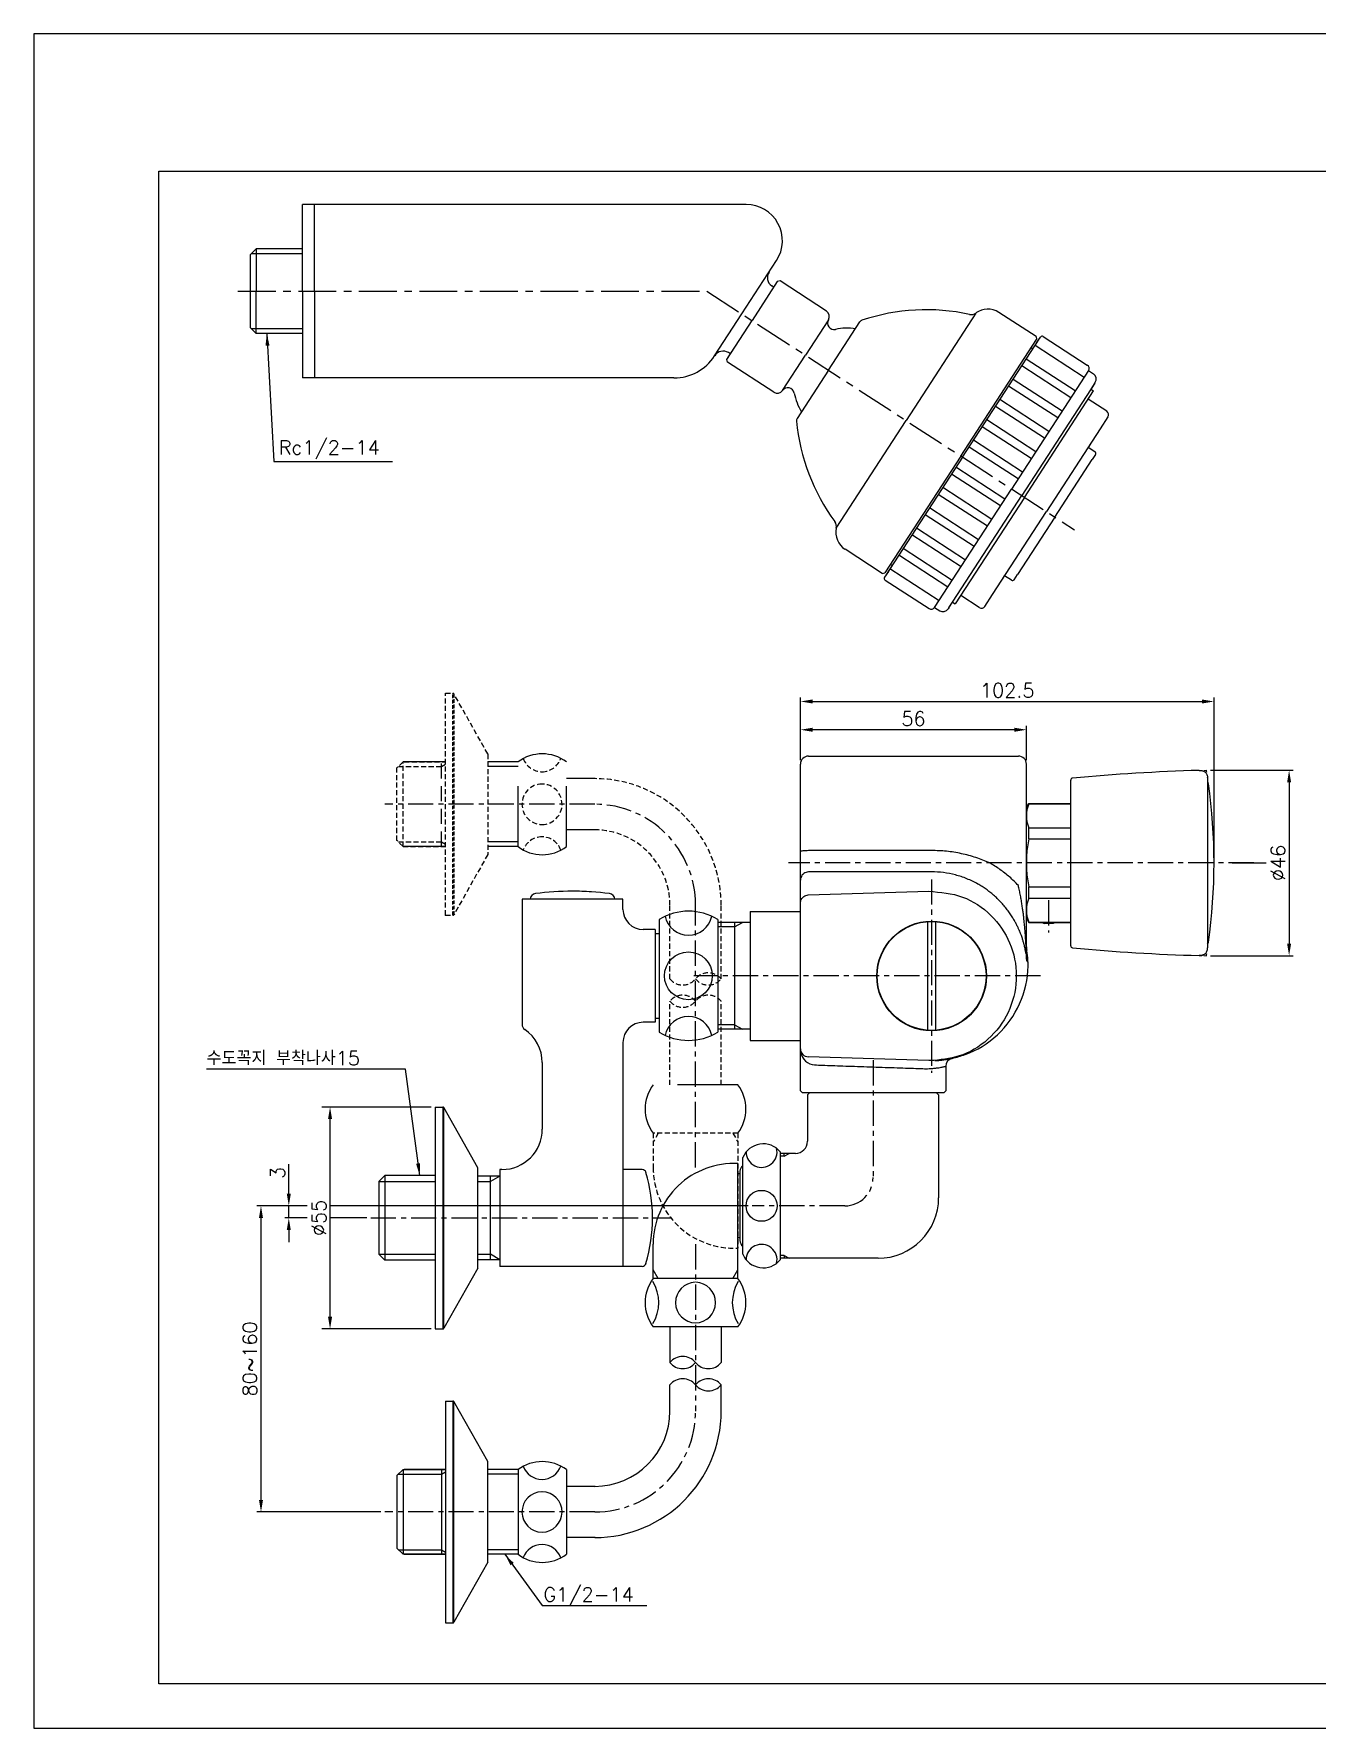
# Model space of a CAD drawing. Extents: x -814 to -220, y -8627 to -8207.
# Drawn here: x -814.3 to -496.3, y -8627.2 to -8207.2 of the extents above; entities that cross this region are included whole.
import ezdxf
from ezdxf.enums import TextEntityAlignment as Align

# ---------------------------------------------------------------- set-up
doc = ezdxf.new("R2010")
doc.units = 0
doc.header["$LTSCALE"] = 5
doc.header["$MEASUREMENT"] = 0
doc.linetypes.add('CENTER', pattern=[2, 1.25, -0.25, 0.25, -0.25])
doc.linetypes.add('HIDDEN', pattern=[0.375, 0.25, -0.125])
doc.layers.get('0').update_dxf_attribs({"color": 2, "linetype": 'CONTINUOUS'})
doc.layers.get('DEFPOINTS').update_dxf_attribs({"linetype": 'CONTINUOUS'})
for name, color, linetype in [('CL', 1, 'CENTER'), ('D', 2, 'CONTINUOUS'), ('DWG', 7, 'CONTINUOUS'), ('HL', 3, 'HIDDEN')]:
    doc.layers.add(name, color=color, linetype=linetype)
doc.styles.add('GHS', font='romans', dxfattribs={"bigfont": 'ghs'})
doc.dimstyles.new('STANDARD$7', dxfattribs={"dimtxt": 3.5, "dimasz": 3, "dimexe": 1, "dimexo": 1, "dimgap": 1, "dimtad": 1, "dimdec": 4, "dimzin": 0, "dimdsep": 46, "dimtxsty": 'GHS', "dimcen": 1, "dimclrd": 256, "dimclre": 256, "dimclrt": 256, "dimadec": 3, "dimazin": 0, "dimtfac": 1, "dimtdec": 4, "dimtmove": 0, "dimatfit": 0, "dimfxl": 0, "dimtolj": 1, "dimtzin": 0, "dimlwd": -1, "dimlwe": -1, "dimarcsym": 0})

msp = doc.modelspace()

# ---------------------------------------------------------------- linework, layer by layer
at = {"color": 4}
for p, q in [((-783.32, -8616.21), (-783.32, -8241.21)), ((-783.32, -8241.21), (-234.32, -8241.21)), ((-234.32, -8616.21), (-783.32, -8616.21))]:
    msp.add_line(p, q, dxfattribs=at)
msp.add_line((-628.21, -8510.74), (-628.33, -8510.62))
at = {"color": 7, "linetype": 'Continuous'}
for p, q in [((-656.68, -8527.74), (-656.68, -8536.59)), ((-643.98, -8527.74), (-643.98, -8536.59))]:
    msp.add_line(p, q, dxfattribs=at)
msp.add_lwpolyline([(-220.32, -8627.21), (-220.32, -8207.21), (-814.32, -8207.21), (-814.32, -8627.21)], close=True)
at = {"layer": 'CL', "ltscale": 1.5}
for p, q in [((-763.76, -8271), (-647.52, -8271)), ((-647.52, -8271), (-556.38, -8330.19))]:
    msp.add_line(p, q, dxfattribs=at)
at = {"layer": 'CL'}
for p, q in [((-675.33, -8398.19), (-727.33, -8398.19)), ((-511.99, -8412.74), (-627.33, -8412.74)), ((-591.83, -8416.81), (-591.83, -8464.73)), ((-650.33, -8488.24), (-650.33, -8423.19)), ((-562.83, -8421.99), (-562.83, -8429.99)), ((-564.83, -8440.74), (-650.78, -8440.74)), ((-606.33, -8461.63), (-606.33, -8490.74)), ((-730.83, -8500.74), (-656.41, -8500.74)), ((-613.33, -8497.74), (-636.33, -8497.74)), ((-650.33, -8507.24), (-650.33, -8548.63)), ((-675.33, -8573.63), (-727.33, -8573.63))]:
    msp.add_line(p, q, dxfattribs=at)
for centre, radius, start, end in [((-675.33, -8423.19), 25, 0, 90), ((-613.33, -8490.74), 7, 270, 0), ((-675.33, -8548.63), 25, 270, 0)]:
    msp.add_arc(centre, radius, start, end, dxfattribs=at)
at = {"layer": 'D'}
for p, q in [((-747.76, -8261.7), (-760.46, -8261.7)), ((-747.76, -8280.3), (-760.46, -8280.3)), ((-624.33, -8387.24), (-624.33, -8371.71)), ((-621.33, -8372.71), (-524.83, -8372.71)), ((-521.83, -8411.74), (-521.83, -8371.71)), ((-624.33, -8387.24), (-624.33, -8378.72)), ((-568.33, -8387.24), (-568.33, -8378.72)), ((-571.33, -8379.72), (-621.33, -8379.72)), ((-524.37, -8389.8), (-523.73, -8389.75)), ((-522.73, -8389.75), (-502.22, -8389.75)), ((-503.22, -8392.75), (-503.22, -8432.73)), ((-567.75, -8398.08), (-567.75, -8397.99)), ((-567.75, -8398.08), (-557.33, -8398.08)), ((-567.75, -8406.8), (-567.75, -8404.02)), ((-567.75, -8404.02), (-557.33, -8404.02)), ((-567.75, -8406.8), (-557.33, -8406.8)), ((-517.33, -8412.74), (-508.89, -8412.74)), ((-517.33, -8412.74), (-508.89, -8412.74)), ((-517.33, -8412.74), (-508.89, -8412.74)), ((-567.75, -8421.46), (-567.75, -8418.69)), ((-567.75, -8418.69), (-557.33, -8418.69)), ((-567.75, -8421.46), (-557.33, -8421.46)), ((-640.68, -8428.6), (-644.83, -8428.6)), ((-640.68, -8428.6), (-638.68, -8427.5)), ((-567.75, -8427.41), (-567.75, -8427.49)), ((-567.75, -8427.41), (-557.33, -8427.41)), ((-524.37, -8435.69), (-523.73, -8435.73)), ((-522.73, -8435.73), (-502.22, -8435.73)), ((-640.68, -8452.84), (-644.83, -8452.84)), ((-640.68, -8452.84), (-638.68, -8453.94)), ((-751.15, -8494.74), (-751.15, -8487.41)), ((-628.33, -8485.44), (-629.33, -8485.44)), ((-628.33, -8485.44), (-627.12, -8484.74)), ((-728.83, -8491.74), (-714.83, -8491.74)), ((-704.33, -8491.74), (-701.17, -8491.74)), ((-698.83, -8490.39), (-701.17, -8491.74)), ((-746.59, -8497.74), (-759.04, -8497.74)), ((-758.04, -8500.74), (-758.04, -8570.63)), ((-747.59, -8497.74), (-752.15, -8497.74)), ((-746.59, -8500.74), (-752.15, -8500.74)), ((-751.15, -8500.74), (-751.15, -8497.74)), ((-637.33, -8497.74), (-740.75, -8497.74)), ((-731.83, -8500.74), (-740.75, -8500.74)), ((-751.15, -8503.74), (-751.15, -8506.74)), ((-728.83, -8509.74), (-714.83, -8509.74)), ((-704.33, -8509.74), (-701.17, -8509.74)), ((-698.83, -8511.09), (-701.17, -8509.74)), ((-628.33, -8510.04), (-629.33, -8510.04)), ((-628.33, -8510.04), (-627.12, -8510.74)), ((-659.58, -8515.74), (-660.83, -8513.58)), ((-641.08, -8515.74), (-639.83, -8513.58)), ((-713.33, -8564.28), (-712.33, -8563.7)), ((-723.98, -8564.28), (-713.33, -8564.28)), ((-728.33, -8573.63), (-759.04, -8573.63)), ((-723.98, -8582.98), (-713.33, -8582.98)), ((-713.33, -8582.98), (-712.33, -8583.56))]:
    msp.add_line(p, q, dxfattribs=at)
at = {"layer": 'D', "color": 0}
for p, q in [((-568.33, -8398.99), (-567.75, -8397.99)), ((-568.33, -8426.49), (-568.33, -8398.99)), ((-567.75, -8397.99), (-557.33, -8397.99)), ((-568.33, -8426.49), (-567.75, -8427.49)), ((-567.75, -8427.49), (-557.33, -8427.49)), ((-564.4, -8427.49), (-563.96, -8427.74)), ((-561.7, -8427.74), (-563.96, -8427.74)), ((-561.26, -8427.49), (-561.7, -8427.74)), ((-722.83, -8563.13), (-724.33, -8564.63)), ((-722.83, -8563.13), (-722.83, -8584.13)), ((-722.83, -8584.13), (-724.33, -8582.63))]:
    msp.add_line(p, q, dxfattribs=at)
at = {"layer": 'D', "ltscale": 0.7}
for p, q in [((-715.83, -8473.24), (-742.92, -8473.24)), ((-712.97, -8473.24), (-712.98, -8528.24)), ((-712.72, -8528.09), (-712.74, -8473.36)), ((-740.92, -8525.24), (-740.92, -8476.24)), ((-715.83, -8528.24), (-742.92, -8528.24)), ((-710.47, -8546.13), (-710.48, -8601.13)), ((-710.22, -8600.98), (-710.24, -8546.24))]:
    msp.add_line(p, q, dxfattribs=at)
at = {"layer": 'D', "color": 0, "ltscale": 12}
for p, q in [((-628.33, -8485.44), (-628.33, -8484.74)), ((-628.33, -8510.04), (-628.33, -8510.74)), ((-639.83, -8527.74), (-660.83, -8527.74)), ((-712.33, -8563.13), (-722.53, -8563.13)), ((-694.33, -8563.13), (-701.83, -8563.13)), ((-694.33, -8563.13), (-694.33, -8584.13)), ((-682.33, -8563.13), (-682.33, -8584.13)), ((-675.18, -8567.28), (-682.33, -8567.28)), ((-675.18, -8579.98), (-682.33, -8579.98)), ((-712.33, -8584.13), (-722.83, -8584.13)), ((-694.33, -8584.13), (-701.83, -8584.13))]:
    msp.add_line(p, q, dxfattribs=at)
at = {"layer": 'D', "color": 7}
for p, q in [((-712.33, -8546.13), (-712.33, -8601.13)), ((-724.33, -8564.63), (-724.33, -8582.63))]:
    msp.add_line(p, q, dxfattribs=at)
at = {"layer": 'D', "color": 0, "ltscale": 3}
for q in [(-713.33, -8584.13), (-713.33, -8564.28)]:
    msp.add_line((-713.33, -8563.13), q, dxfattribs=at)
at = {"layer": 'D', "color": 2, "ltscale": 12}
for p, q in [((-694.33, -8564.28), (-701.83, -8564.28)), ((-694.33, -8582.98), (-701.83, -8582.98))]:
    msp.add_line(p, q, dxfattribs=at)
at = {"layer": 'D'}
for centre, radius, start, end in [((-661.83, -8412.73), 140, 9.2078, 9.4466), ((-560.4, -8401.05), 7.93, 158.0073, 201.9927), ((-537.46, -8412.74), 30.87, 168.9014, 191.0986), ((-560.4, -8424.44), 7.93, 158.0073, 201.9927), ((-661.83, -8412.76), 140, 350.5534, 350.7922), ((-653.51, -8539.2), 4.11, 39.4241, 140.5759), ((-653.51, -8533.98), 4.11, 219.4241, 320.5759), ((-647.16, -8533.98), 4.11, 219.4241, 320.5759), ((-653.51, -8544.72), 4.11, 39.4241, 140.5759), ((-647.16, -8544.72), 4.11, 39.4241, 140.5759), ((-647.16, -8539.5), 4.11, 219.4241, 320.5759)]:
    msp.add_arc(centre, radius, start, end, dxfattribs=at)
at = {"layer": 'D', "color": 0, "ltscale": 12}
for centre, start, end in [((-652.83, -8521.74), 143.1301, 216.8699), ((-647.83, -8521.74), 323.1301, 36.8699), ((-688.33, -8571.13), 53.1301, 126.8699), ((-688.33, -8576.13), 233.1301, 306.8699)]:
    msp.add_arc(centre, 10, start, end, dxfattribs=at)
at = {"layer": 'D'}
for points in [[(-621.33, -8372.21), (-621.33, -8373.21), (-624.33, -8372.71)], [(-524.83, -8372.21), (-524.83, -8373.21), (-521.83, -8372.71)], [(-621.33, -8379.22), (-621.33, -8380.22), (-624.33, -8379.72)], [(-571.33, -8379.22), (-571.33, -8380.22), (-568.33, -8379.72)], [(-503.72, -8392.75), (-502.72, -8392.75), (-503.22, -8389.75)], [(-503.72, -8432.73), (-502.72, -8432.73), (-503.22, -8435.73)], [(-751.65, -8494.74), (-750.65, -8494.74), (-751.15, -8497.74)], [(-758.54, -8500.74), (-757.54, -8500.74), (-758.04, -8497.74)], [(-751.65, -8503.74), (-750.65, -8503.74), (-751.15, -8500.74)], [(-758.54, -8570.63), (-757.54, -8570.63), (-758.04, -8573.63)]]:
    msp.add_solid(points, dxfattribs=at)
at = {"layer": 'D', "ltscale": 0.7}
for points in [[(-740.42, -8476.24), (-741.42, -8476.24), (-740.92, -8473.24)], [(-740.42, -8525.24), (-741.42, -8525.24), (-740.92, -8528.24)]]:
    msp.add_solid(points, dxfattribs=at)
at = {"layer": 'DEFPOINTS', "color": 0, "linetype": 'ByBlock'}
msp.add_point((-712.33, -8546.13), dxfattribs=at)
msp.add_point((-712.33, -8546.13), dxfattribs=at)
at = {"layer": 'DWG'}
for p, q in [((-747.76, -8271), (-747.76, -8249.5)), ((-716.51, -8249.5), (-747.76, -8249.5)), ((-744.76, -8254.5), (-744.76, -8249.5)), ((-637.81, -8249.5), (-716.51, -8249.5)), ((-744.76, -8271), (-744.76, -8254.5)), ((-760.76, -8262), (-759.26, -8260.5)), ((-747.76, -8260.5), (-759.26, -8260.5)), ((-759.26, -8260.5), (-759.26, -8271)), ((-760.76, -8262), (-760.76, -8280)), ((-638.85, -8276.63), (-630.27, -8263.41)), ((-630.07, -8268.62), (-636.34, -8278.27)), ((-630.98, -8270.01), (-631.45, -8269.68)), ((-630.07, -8268.62), (-631.41, -8270.68)), ((-629.38, -8268.47), (-630.07, -8268.62)), ((-617.89, -8275.94), (-629.38, -8268.47)), ((-759.26, -8281.5), (-759.26, -8271)), ((-747.76, -8271), (-747.76, -8292.5)), ((-744.76, -8271), (-744.76, -8287.5)), ((-645.61, -8287.04), (-638.85, -8276.63)), ((-617.39, -8278.1), (-623.09, -8286.87)), ((-580.83, -8276.41), (-598.14, -8303.07)), ((-565.95, -8282.24), (-575.17, -8276.26)), ((-760.76, -8280), (-759.26, -8281.5)), ((-747.76, -8281.5), (-759.26, -8281.5)), ((-642.6, -8287.91), (-636.34, -8278.27)), ((-617.37, -8290.58), (-609.6, -8278.61)), ((-565.95, -8282.24), (-565.8, -8282.94)), ((-565.79, -8283.84), (-564.84, -8282.37)), ((-564.15, -8282.22), (-553.24, -8289.3)), ((-642.6, -8287.91), (-641.26, -8285.85)), ((-641.7, -8286.52), (-642.19, -8286.22)), ((-584.59, -8311.87), (-565.8, -8282.94)), ((-584.17, -8312.14), (-565.16, -8282.87)), ((-567.16, -8285.03), (-566.74, -8285.3)), ((-554.04, -8292.36), (-566.2, -8284.47)), ((-744.76, -8287.5), (-744.76, -8292.5)), ((-642.45, -8288.6), (-642.6, -8287.91)), ((-630.96, -8296.06), (-642.45, -8288.6)), ((-628.78, -8295.64), (-623.09, -8286.87)), ((-617.37, -8290.58), (-625.14, -8302.55)), ((-552.95, -8290.69), (-572.01, -8320.04)), ((-557.31, -8297.4), (-569.47, -8289.5)), ((-556.22, -8295.72), (-568.38, -8287.82)), ((-552.95, -8290.69), (-551.69, -8291.5)), ((-655.68, -8292.5), (-747.76, -8292.5)), ((-560.57, -8302.43), (-572.74, -8294.53)), ((-559.49, -8300.75), (-571.65, -8292.85)), ((-551.41, -8293.83), (-569.5, -8321.67)), ((-551.52, -8294), (-552.34, -8295.26)), ((-551.41, -8293.83), (-551.25, -8293.58)), ((-562.75, -8305.78), (-574.91, -8297.88)), ((-568.83, -8322.11), (-551.67, -8295.69)), ((-548.42, -8300.78), (-553.03, -8297.79)), ((-552.34, -8295.26), (-551.67, -8295.69)), ((-615.46, -8329.73), (-598.14, -8303.07)), ((-566.02, -8310.81), (-578.18, -8302.92)), ((-563.84, -8307.46), (-576, -8299.56)), ((-548.12, -8302.17), (-550.03, -8305.1)), ((-567.11, -8312.49), (-579.27, -8304.59)), ((-550.03, -8305.1), (-563.37, -8325.65)), ((-570.38, -8317.52), (-582.54, -8309.63)), ((-569.29, -8315.85), (-581.45, -8307.95)), ((-552.48, -8308.88), (-553.03, -8309.71)), ((-551.35, -8310.8), (-553.03, -8309.71)), ((-551.2, -8311.5), (-552.02, -8312.75)), ((-584.59, -8311.87), (-603.38, -8340.8)), ((-584.17, -8312.14), (-603.18, -8341.41)), ((-573.65, -8322.56), (-585.81, -8314.66)), ((-561.28, -8327.01), (-552.02, -8312.75)), ((-591.07, -8349.39), (-572.01, -8320.04)), ((-576.91, -8327.59), (-589.07, -8319.69)), ((-574.74, -8324.23), (-586.9, -8316.34)), ((-578, -8329.26), (-590.16, -8321.37)), ((-587.58, -8349.52), (-569.5, -8321.67)), ((-568.83, -8322.11), (-585.98, -8348.53)), ((-581.27, -8334.3), (-593.43, -8326.4)), ((-580.18, -8332.62), (-592.34, -8324.72)), ((-576.72, -8346.2), (-563.37, -8325.65)), ((-561.28, -8327.01), (-570.54, -8341.27)), ((-584.54, -8339.33), (-596.7, -8331.43)), ((-583.45, -8337.65), (-595.61, -8329.75)), ((-604.07, -8340.95), (-613.29, -8334.96)), ((-587.81, -8344.36), (-599.97, -8336.46)), ((-586.72, -8342.68), (-598.88, -8334.79)), ((-604.07, -8340.95), (-603.38, -8340.8)), ((-602.55, -8340.45), (-603.51, -8341.91)), ((-589.99, -8347.72), (-602.15, -8339.82)), ((-602.02, -8338.71), (-601.6, -8338.98)), ((-603.36, -8342.61), (-592.46, -8349.69)), ((-574.27, -8342.42), (-573.72, -8341.58)), ((-572.04, -8342.67), (-573.72, -8341.58)), ((-571.35, -8342.53), (-570.54, -8341.27)), ((-591.07, -8349.39), (-589.82, -8350.21)), ((-587.58, -8349.52), (-587.74, -8349.77)), ((-587.47, -8349.35), (-586.65, -8348.09)), ((-586.65, -8348.09), (-585.98, -8348.53)), ((-580.01, -8349.43), (-584.62, -8346.43)), ((-578.62, -8349.13), (-576.72, -8346.2)), ((-622.33, -8386.24), (-570.33, -8386.24)), ((-624.33, -8469.24), (-624.33, -8388.24)), ((-568.33, -8412.74), (-568.33, -8388.24)), ((-557.33, -8433.29), (-557.33, -8392.2)), ((-523.43, -8391.66), (-523.43, -8433.82)), ((-591.86, -8409.66), (-622.33, -8409.69)), ((-568.33, -8436.44), (-568.33, -8412.74)), ((-622.39, -8420.68), (-592.48, -8419.75)), ((-636.83, -8424.74), (-624.33, -8424.74)), ((-636.83, -8424.74), (-636.83, -8456.74)), ((-592.83, -8427.28), (-592.83, -8454.21)), ((-590.83, -8427.28), (-590.83, -8454.21)), ((-568.24, -8437.04), (-567.94, -8437.35)), ((-636.83, -8456.74), (-624.33, -8456.74)), ((-592.48, -8461.73), (-622.39, -8460.8)), ((-591.28, -8461.74), (-592.48, -8461.73)), ((-588.33, -8463.15), (-588.33, -8469.24)), ((-624.33, -8469.24), (-623.83, -8469.74)), ((-588.83, -8469.74), (-623.83, -8469.74)), ((-622.08, -8469.74), (-622.58, -8470.24)), ((-622.58, -8470.24), (-622.58, -8481.74)), ((-606.33, -8469.74), (-622.08, -8469.74)), ((-590.58, -8469.74), (-606.33, -8469.74)), ((-590.58, -8469.74), (-590.08, -8470.24)), ((-590.08, -8470.24), (-590.08, -8495.74)), ((-588.33, -8469.24), (-588.83, -8469.74)), ((-639.83, -8515.74), (-639.83, -8487.27)), ((-638.63, -8509.71), (-638.63, -8485.78)), ((-629.33, -8484.34), (-629.33, -8511.14)), ((-625.58, -8484.74), (-629.33, -8484.74)), ((-698.83, -8490.39), (-704.33, -8490.39)), ((-698.33, -8488.74), (-698.83, -8488.74)), ((-639.33, -8489.84), (-639.83, -8489.84)), ((-639.33, -8489.17), (-639.33, -8506.32)), ((-660.83, -8515.74), (-660.83, -8507.24)), ((-639.33, -8505.64), (-639.83, -8505.64)), ((-605.08, -8510.74), (-629.33, -8510.74)), ((-639.83, -8515.74), (-660.83, -8515.74)), ((-656.68, -8548.63), (-656.68, -8542.11)), ((-643.98, -8548.63), (-643.98, -8542.11)), ((-712.33, -8546.13), (-710.47, -8546.13)), ((-701.83, -8561.16), (-710.24, -8546.24)), ((-722.83, -8563.13), (-712.33, -8563.13)), ((-701.83, -8586.1), (-701.83, -8561.16)), ((-722.53, -8584.13), (-712.33, -8584.13)), ((-701.83, -8586.1), (-710.22, -8600.98)), ((-712.33, -8601.13), (-710.48, -8601.13))]:
    msp.add_line(p, q, dxfattribs=at)
at = {"layer": 'DWG', "color": 0}
for p, q in [((-668.33, -8421.74), (-693.33, -8421.74)), ((-693.33, -8421.74), (-693.33, -8424.74)), ((-693.33, -8421.74), (-693.33, -8424.74)), ((-693.33, -8421.74), (-693.33, -8452.76)), ((-668.33, -8424.24), (-668.33, -8421.74)), ((-660.33, -8429.24), (-663.33, -8429.24)), ((-660.33, -8429.24), (-660.33, -8452.24)), ((-659.33, -8426.72), (-659.33, -8454.72)), ((-644.83, -8426.72), (-644.83, -8454.72)), ((-636.83, -8427.5), (-644.83, -8427.5)), ((-640.68, -8427.5), (-640.68, -8453.94)), ((-660.33, -8430.24), (-659.33, -8430.24)), ((-660.33, -8452.24), (-663.33, -8452.24)), ((-660.33, -8451.14), (-660.33, -8451.74)), ((-660.33, -8451.14), (-660.33, -8451.74)), ((-660.33, -8451.24), (-659.33, -8451.24)), ((-636.83, -8453.94), (-644.83, -8453.94)), ((-668.33, -8457.24), (-668.33, -8488.74)), ((-688.33, -8462.24), (-688.33, -8478.74)), ((-714.83, -8473.24), (-714.83, -8528.24)), ((-714.83, -8473.24), (-712.97, -8473.24)), ((-704.33, -8488.28), (-712.74, -8473.36)), ((-727.33, -8490.24), (-728.83, -8491.74)), ((-728.83, -8491.74), (-728.83, -8509.74)), ((-727.33, -8490.24), (-727.33, -8511.24)), ((-714.83, -8490.24), (-727.33, -8490.24)), ((-704.33, -8513.21), (-704.33, -8488.28)), ((-701.17, -8511.09), (-701.17, -8490.39)), ((-698.83, -8488.74), (-698.83, -8512.74)), ((-668.33, -8488.74), (-668.33, -8512.74)), ((-663.57, -8488.74), (-668.33, -8488.74)), ((-728.83, -8509.74), (-727.33, -8511.24)), ((-714.83, -8511.24), (-727.33, -8511.24)), ((-704.33, -8513.21), (-712.72, -8528.09)), ((-698.83, -8511.09), (-704.33, -8511.09)), ((-668.33, -8512.74), (-698.83, -8512.74)), ((-663.57, -8512.74), (-668.33, -8512.74)), ((-714.83, -8528.24), (-712.98, -8528.24))]:
    msp.add_line(p, q, dxfattribs=at)
at = {"layer": 'DWG'}
for centre, radius in [((-591.83, -8440.77), 13.6), ((-591.83, -8440.74), 13.5), ((-633.98, -8497.74), 3.84)]:
    msp.add_circle(centre, radius, dxfattribs=at)
at = {"layer": 'DWG', "color": 0}
msp.add_circle((-652.11, -8440.72), 5.93, dxfattribs=at)
at = {"layer": 'DWG'}
for centre, radius, start, end in [((-637.81, -8258.5), 9, 327.0004, 90), ((-630.03, -8267.63), 2.5, 147.0004, 235.2608), ((-618.76, -8277.28), 1.6, 329.0057, 57), ((-616.02, -8278.93), 1.6, 149.0057, 282.8804), ((-593.11, -8325.59), 50, 77.6754, 108.6276), ((-582.01, -8274.79), 2, 257.6754, 306.0086), ((-577.89, -8280.45), 5, 57, 126.0086), ((-612.65, -8293.65), 13.5, 81.6159, 102.8804), ((-608.76, -8279.16), 1, 108.6276, 147), ((-564.42, -8282.64), 0.5, 57, 147), ((-643.49, -8288.36), 2.5, 58.7392, 146.9996), ((-655.68, -8280.5), 12, 270, 327.0004), ((-553.79, -8290.14), 1, 327, 57), ((-627.47, -8296.56), 1.6, 11.1196, 144.9943), ((-552.51, -8292.76), 1.5, 327, 57), ((-630.09, -8294.72), 1.6, 237, 324.9943), ((-612.65, -8293.65), 13.5, 191.1196, 212.3841), ((-624.31, -8303.1), 1, 147, 185.3724), ((-575.52, -8298.51), 50, 185.3724, 216.3246), ((-548.96, -8301.62), 1, 327, 57), ((-551.62, -8311.22), 0.5, 327, 57), ((-551.62, -8311.22), 0.5, 327, 57), ((-617.42, -8329.31), 2, 347.9914, 36.3246), ((-610.57, -8330.77), 5, 167.9914, 237), ((-603.09, -8342.19), 0.5, 147, 237), ((-571.77, -8342.25), 0.5, 237, 327), ((-571.77, -8342.25), 0.5, 237, 327), ((-591.91, -8348.85), 1, 237, 327), ((-579.46, -8348.59), 1, 237, 327), ((-589, -8348.95), 1.5, 237, 327), ((-622.33, -8388.24), 2, 90, 180), ((-570.33, -8388.24), 2, 0, 90), ((-510.84, -8889.56), 499.98, 91.6791, 95.2833), ((-524.93, -8391.75), 1.49, 7.5228, 9.9176), ((-556.83, -8392.2), 0.5, 95.2832, 180), ((-524.2, -8393.24), 1, 8.0161, 40.2293), ((-662.66, -8412.74), 140.83, 351.9839, 8.0161), ((-556.83, -8433.29), 0.5, 180, 264.7168), ((-524.2, -8432.24), 1, 319.7901, 351.9839), ((-510.84, -7935.91), 500, 264.7168, 268.3208), ((-524.93, -8433.74), 1.49, 350.0824, 352.4772), ((-622.33, -8458.81), 2, 180, 268.2197), ((-620.56, -8459.08), 3.73, 189.8796, 265.6794), ((-586.33, -8463.15), 2, 102.2363, 180), ((-712.97, -8473.54), 0.3, 38.991, 90), ((-633.55, -8487.88), 5.5, 39.9656, 157.5899), ((-633.98, -8484.36), 3.84, 180.8608, 13.2297), ((-625.58, -8481.74), 3, 270, 0), ((-640.83, -8507.24), 20, 87.134, 180), ((-637.53, -8489.17), 1.8, 127.6699, 180), ((-605.08, -8495.74), 15, 270, 0), ((-637.53, -8506.32), 1.8, 180, 232.3301), ((-633.98, -8511.13), 3.84, 346.7703, 179.1392), ((-633.55, -8507.61), 5.5, 202.4101, 320.0344), ((-669.44, -8521.74), 10, 328.626, 31.374), ((-650.28, -8521.72), 5.02, 91.3434, 269.3641), ((-650.39, -8521.72), 5.02, 270.6359, 88.6566), ((-631.22, -8521.74), 10, 148.626, 211.374), ((-710.47, -8546.43), 0.3, 38.991, 90), ((-675.33, -8548.63), 31.35, 270, 0), ((-675.33, -8548.63), 18.65, 270, 0), ((-688.33, -8560.55), 5.02, 200.4224, 269.3641), ((-688.44, -8560.55), 5.02, 270.6359, 340.1756), ((-688.33, -8573.63), 5.02, 91.3434, 269.3641), ((-688.44, -8573.63), 5.02, 270.6359, 88.6566), ((-688.33, -8586.7), 5.02, 90.6359, 159.5776), ((-688.44, -8586.7), 5.02, 19.8244, 89.3641), ((-710.48, -8600.83), 0.3, 270, 330.5949)]:
    msp.add_arc(centre, radius, start, end, dxfattribs=at)
at = {"layer": 'DWG', "color": 0}
for centre, radius, start, end in [((-689.83, -8421.84), 1.5, 97.5497, 176.4142), ((-680.83, -8489.74), 70, 90, 97.5497), ((-680.83, -8489.74), 70, 82.4503, 90), ((-680.83, -8489.74), 70, 86.172, 90), ((-671.83, -8421.84), 1.5, 3.5858, 82.4503), ((-663.33, -8424.24), 5, 180, 270), ((-652.08, -8438.7), 14, 58.8114, 121.1886), ((-652.11, -8424.7), 5.93, 192.2581, 347.9415), ((-691.83, -8452.76), 1.5, 180, 235.5827), ((-698.33, -8462.24), 10, 0, 55.5827), ((-663.33, -8457.24), 5, 90, 180), ((-652.11, -8456.74), 5.93, 12.0585, 167.7419), ((-652.08, -8442.74), 14, 238.8114, 301.1886), ((-698.33, -8478.74), 10, 270, 0), ((-663.57, -8489.74), 1, 16.3827, 90), ((-700.99, -8500.74), 40, 343.6173, 16.3827), ((-663.57, -8511.74), 1, 270, 343.6173), ((-712.98, -8527.94), 0.3, 270, 330.5949)]:
    msp.add_arc(centre, radius, start, end, dxfattribs=at)
at = {"layer": 'DWG'}
for points in [[(-525.49, -8389.79), (-525.05, -8389.8), (-524.66, -8389.87), (-524.3, -8390.06), (-523.95, -8390.33), (-523.7, -8390.66), (-523.54, -8391.04), (-523.45, -8391.49)], [(-523.44, -8391.55), (-523.44, -8391.62)], [(-523.44, -8391.62), (-523.43, -8391.63)], [(-523.43, -8391.65), (-523.43, -8391.68), (-523.44, -8391.71)], [(-523.43, -8391.63), (-523.43, -8391.65)], [(-622.33, -8409.69), (-622.95, -8409.7), (-623.51, -8409.73), (-623.95, -8409.78), (-624.23, -8409.85), (-624.33, -8409.92)], [(-577.43, -8412.74), (-580.83, -8411.41), (-584.43, -8410.44), (-588.14, -8409.85), (-591.86, -8409.66)], [(-622.33, -8414.98), (-622.95, -8415.08), (-623.51, -8415.36), (-623.95, -8415.8), (-624.23, -8416.36), (-624.33, -8416.97)], [(-591.86, -8414.95), (-601.89, -8414.96), (-612.05, -8414.97), (-622.33, -8414.98)], [(-580.37, -8417.96), (-583.07, -8416.66), (-585.94, -8415.71), (-588.9, -8415.13), (-591.86, -8414.95)], [(-570.33, -8418.33), (-571.4, -8417.24), (-572.51, -8416.22), (-573.67, -8415.26), (-574.88, -8414.36), (-576.13, -8413.52), (-577.43, -8412.74)], [(-624.33, -8422.72), (-624.24, -8422.1), (-623.96, -8421.53), (-623.53, -8421.09), (-622.99, -8420.8), (-622.39, -8420.68)], [(-592.48, -8419.75), (-584.16, -8421.19), (-577.15, -8425.73), (-572.48, -8432.58), (-570.83, -8440.7), (-572.45, -8448.82), (-577.1, -8455.71), (-584.12, -8460.28), (-591.28, -8461.74)], [(-574.72, -8422.41), (-575.56, -8421.55), (-576.45, -8420.73), (-577.37, -8419.97), (-578.34, -8419.25), (-579.33, -8418.58), (-580.37, -8417.96)], [(-568.39, -8433.96), (-568.4, -8433.68), (-568.42, -8433.37), (-568.43, -8433.03), (-568.45, -8432.68), (-568.47, -8432.32), (-568.49, -8431.96), (-568.52, -8431.57), (-568.54, -8431.16), (-568.57, -8430.72), (-568.61, -8430.25), (-568.65, -8429.73), (-568.69, -8429.17), (-568.75, -8428.54), (-568.81, -8427.86), (-568.89, -8427.11), (-568.98, -8426.29), (-569.09, -8425.39), (-569.23, -8424.39), (-569.39, -8423.27), (-569.58, -8422.07), (-569.81, -8420.81), (-570.06, -8419.55), (-570.33, -8418.33)], [(-568.45, -8435.2), (-568.48, -8435.02), (-568.51, -8434.82), (-568.55, -8434.6), (-568.6, -8434.35), (-568.65, -8434.08), (-568.71, -8433.8), (-568.77, -8433.52), (-568.84, -8433.23), (-568.91, -8432.92), (-569, -8432.6), (-569.1, -8432.25), (-569.21, -8431.87), (-569.34, -8431.46), (-569.49, -8431.01), (-569.66, -8430.52), (-569.87, -8429.98), (-570.12, -8429.39), (-570.41, -8428.74), (-570.77, -8428.02), (-571.19, -8427.23), (-571.71, -8426.34), (-572.34, -8425.38), (-573.06, -8424.38), (-573.85, -8423.38), (-574.72, -8422.41)], [(-568.33, -8433.54), (-568.31, -8433.95), (-568.26, -8434.33)], [(-586.75, -8461.2), (-583.5, -8460.24), (-575.53, -8455.33), (-570.02, -8447.63), (-567.93, -8438.33), (-567.94, -8437.04)], [(-567.94, -8437.04), (-567.95, -8436.88), (-567.99, -8436.37), (-568.08, -8435.51), (-568.26, -8434.33)], [(-525.49, -8435.7), (-525.05, -8435.69), (-524.66, -8435.61), (-524.3, -8435.43), (-523.95, -8435.15), (-523.7, -8434.82), (-523.54, -8434.45), (-523.45, -8434)], [(-524.29, -8435.43), (-524.51, -8435.55), (-524.75, -8435.64), (-524.99, -8435.69), (-525.24, -8435.7), (-525.49, -8435.7)], [(-523.43, -8433.83), (-523.43, -8433.8), (-523.44, -8433.78)], [(-523.44, -8433.87), (-523.43, -8433.85)], [(-523.44, -8433.94), (-523.44, -8433.87)], [(-523.43, -8433.85), (-523.43, -8433.83)], [(-620.84, -8462.8), (-618.85, -8462.87), (-616.47, -8462.95), (-613.8, -8463.05), (-610.91, -8463.15), (-607.89, -8463.25), (-604.83, -8463.36), (-601.81, -8463.46), (-598.93, -8463.56), (-596.3, -8463.65), (-594, -8463.73)], [(-591.06, -8461.73), (-590.99, -8461.73), (-589.76, -8461.65), (-588.83, -8461.55), (-588.14, -8461.45), (-587.63, -8461.37), (-587.27, -8461.3), (-587.03, -8461.25), (-586.87, -8461.22), (-586.78, -8461.2), (-586.76, -8461.2)], [(-594, -8463.73), (-592.46, -8463.73), (-591.26, -8463.64), (-590.36, -8463.54), (-589.68, -8463.43), (-589.19, -8463.34), (-588.84, -8463.27), (-588.6, -8463.21), (-588.44, -8463.18), (-588.36, -8463.16), (-588.33, -8463.15)]]:
    msp.add_spline(points, degree=3, dxfattribs=at)
msp.add_open_spline([(-568.24, -8437.06), (-568.25, -8436.89), (-568.26, -8436.71), (-568.29, -8436.37), (-568.31, -8436.19), (-568.33, -8436.01), (-568.33, -8436), (-568.33, -8435.98)], degree=3, knots=[0, 0, 0, 0, 0.528644, 0.528644, 1.057287, 1.057287, 1.095301, 1.095301, 1.095301, 1.095301], dxfattribs=at)
at = {"layer": 'HL'}
for p, q in [((-712.33, -8425.69), (-712.33, -8370.69)), ((-712.33, -8370.69), (-710.48, -8370.69)), ((-701.83, -8385.72), (-710.22, -8370.84)), ((-701.83, -8385.72), (-701.83, -8410.66)), ((-722.83, -8387.69), (-724.33, -8389.19)), ((-724.33, -8407.19), (-724.33, -8389.19)), ((-723.98, -8388.84), (-713.33, -8388.84)), ((-722.83, -8408.69), (-722.83, -8387.69)), ((-722.53, -8387.69), (-712.33, -8387.69)), ((-713.33, -8388.84), (-712.33, -8388.26)), ((-722.83, -8408.69), (-724.33, -8407.19)), ((-723.98, -8407.54), (-713.33, -8407.54)), ((-713.33, -8407.54), (-712.33, -8408.12)), ((-722.83, -8408.69), (-712.33, -8408.69)), ((-701.83, -8410.66), (-710.24, -8425.58)), ((-656.68, -8441.49), (-656.68, -8423.19)), ((-643.98, -8441.49), (-643.98, -8423.19)), ((-712.33, -8425.69), (-710.47, -8425.69)), ((-656.68, -8467.74), (-656.68, -8447.01)), ((-643.98, -8467.74), (-643.98, -8447.01)), ((-659.58, -8479.74), (-660.83, -8481.91)), ((-660.83, -8479.74), (-660.83, -8488.24)), ((-639.83, -8479.74), (-660.83, -8479.74)), ((-641.08, -8479.74), (-639.83, -8481.91)), ((-639.83, -8479.74), (-639.83, -8508.22))]:
    msp.add_line(p, q, dxfattribs=at)
at = {"layer": 'HL', "ltscale": 0.7}
for p, q in [((-710.47, -8425.69), (-710.48, -8370.69)), ((-710.22, -8370.84), (-710.24, -8425.58))]:
    msp.add_line(p, q, dxfattribs=at)
at = {"layer": 'HL', "ltscale": 12}
for p, q in [((-712.33, -8387.69), (-722.83, -8387.69)), ((-694.33, -8387.69), (-701.83, -8387.69)), ((-694.33, -8388.84), (-701.83, -8388.84)), ((-694.33, -8408.69), (-694.33, -8387.69)), ((-682.33, -8408.69), (-682.33, -8387.69)), ((-675.18, -8391.84), (-682.33, -8391.84)), ((-694.33, -8407.54), (-701.83, -8407.54)), ((-675.18, -8404.54), (-682.33, -8404.54)), ((-712.33, -8408.69), (-722.53, -8408.69)), ((-694.33, -8408.69), (-701.83, -8408.69)), ((-639.83, -8467.74), (-660.83, -8467.74))]:
    msp.add_line(p, q, dxfattribs=at)
at = {"layer": 'HL', "ltscale": 3}
for q in [(-713.33, -8387.69), (-713.33, -8407.54)]:
    msp.add_line((-713.33, -8408.69), q, dxfattribs=at)
at = {"layer": 'HL'}
for centre, radius, start, end in [((-710.48, -8370.99), 0.3, 29.4051, 90), ((-688.33, -8385.11), 5.02, 200.4224, 269.3641), ((-688.44, -8385.11), 5.02, 270.6359, 340.1756), ((-688.33, -8398.19), 5.02, 90.6359, 268.6566), ((-688.44, -8398.19), 5.02, 271.3434, 89.3641), ((-675.33, -8423.19), 31.35, 0, 90), ((-688.33, -8411.27), 5.02, 90.6359, 159.5776), ((-688.44, -8411.27), 5.02, 19.8244, 89.3641), ((-675.33, -8423.19), 18.65, 0, 90), ((-710.47, -8425.39), 0.3, 270, 321.009), ((-653.51, -8438.88), 4.11, 219.4241, 320.5759), ((-647.16, -8444.1), 4.11, 39.4241, 140.5759), ((-647.16, -8438.88), 4.11, 219.4241, 320.5759), ((-653.51, -8449.62), 4.11, 39.4241, 140.5759), ((-647.16, -8449.62), 4.11, 39.4241, 140.5759), ((-653.51, -8444.4), 4.11, 219.4241, 320.5759), ((-640.83, -8488.24), 20, 180, 272.866)]:
    msp.add_arc(centre, radius, start, end, dxfattribs=at)
at = {"layer": 'HL', "ltscale": 12}
for centre, start, end in [((-688.33, -8395.69), 53.1301, 126.8699), ((-688.33, -8400.69), 233.1301, 306.8699), ((-652.83, -8473.74), 143.1301, 216.8699), ((-647.83, -8473.74), 323.1301, 36.8699)]:
    msp.add_arc(centre, 10, start, end, dxfattribs=at)
at = {"layer": 'HL'}
msp.add_point((-712.33, -8425.69), dxfattribs=at)
msp.add_point((-712.33, -8425.69), dxfattribs=at)

# ---------------------------------------------------------------- texts
at = {"layer": 'D', "style": 'GHS'}
msp.add_text('Rc1/2-14', height=3.5, dxfattribs=at).set_placement((-753.63, -8309.76), align=Align.MIDDLE_LEFT)
for s, p in [('수도꼭지 부착나사15', (-771.52, -8462.87)), ('G1/2-14', (-688.03, -8595.85))]:
    msp.add_text(s, height=3.5, dxfattribs=at).set_placement(p)
at = {"layer": 'D', "char_height": 3.5, "attachment_point": 5, "style": 'GHS'}
for s, insert in [('\\A1;102.5', (-573.08, -8369.96)), ('\\A1;56', (-596.33, -8376.97))]:
    msp.add_mtext(s, dxfattribs=dict(at, insert=insert))
at = {"layer": 'D', "char_height": 3.5, "attachment_point": 5, "rotation": 90, "style": 'GHS'}
for s, insert in [('\\A1;%%C46', (-505.97, -8412.74)), ('\\A1;3', (-753.9, -8489.58)), ('\\A1;80~160', (-760.79, -8535.69))]:
    msp.add_mtext(s, dxfattribs=dict(at, insert=insert))
at = {"layer": 'D', "ltscale": 0.7, "insert": (-743.67, -8500.74), "char_height": 3.5, "attachment_point": 5, "rotation": 90, "style": 'GHS'}
msp.add_mtext('%%c55', dxfattribs=at)

# ---------------------------------------------------------------- leaders
at = {"layer": 'D'}
for points, override in [([(-756.59, -8281.5), (-754.89, -8313.26), (-725.41, -8313.26)], {"dimexe": 2, "dimgap": 1, "dimtad": 0, "dimdec": 6, "dimcen": 2, "dimclrt": 256, "dimadec": 3, "dimtp": 0.1, "dimtm": 1e-09, "dimtdec": 6, "dimatfit": 0}), ([(-718.7, -8490.24), (-722.25, -8463.87), (-771.52, -8463.87)], {"dimgap": 1, "dimtad": 0}), ([(-697.58, -8584.13), (-688.36, -8596.85), (-662.37, -8596.85)], {"dimexe": 2, "dimgap": 1, "dimtad": 0, "dimdec": 6, "dimcen": 2, "dimclrt": 256, "dimadec": 3, "dimtp": 0.1, "dimtm": 1e-09, "dimtdec": 6, "dimatfit": 0})]:
    msp.add_leader(points, dimstyle='STANDARD$7', override=override, dxfattribs=at)

doc.saveas('drawing.dxf')
